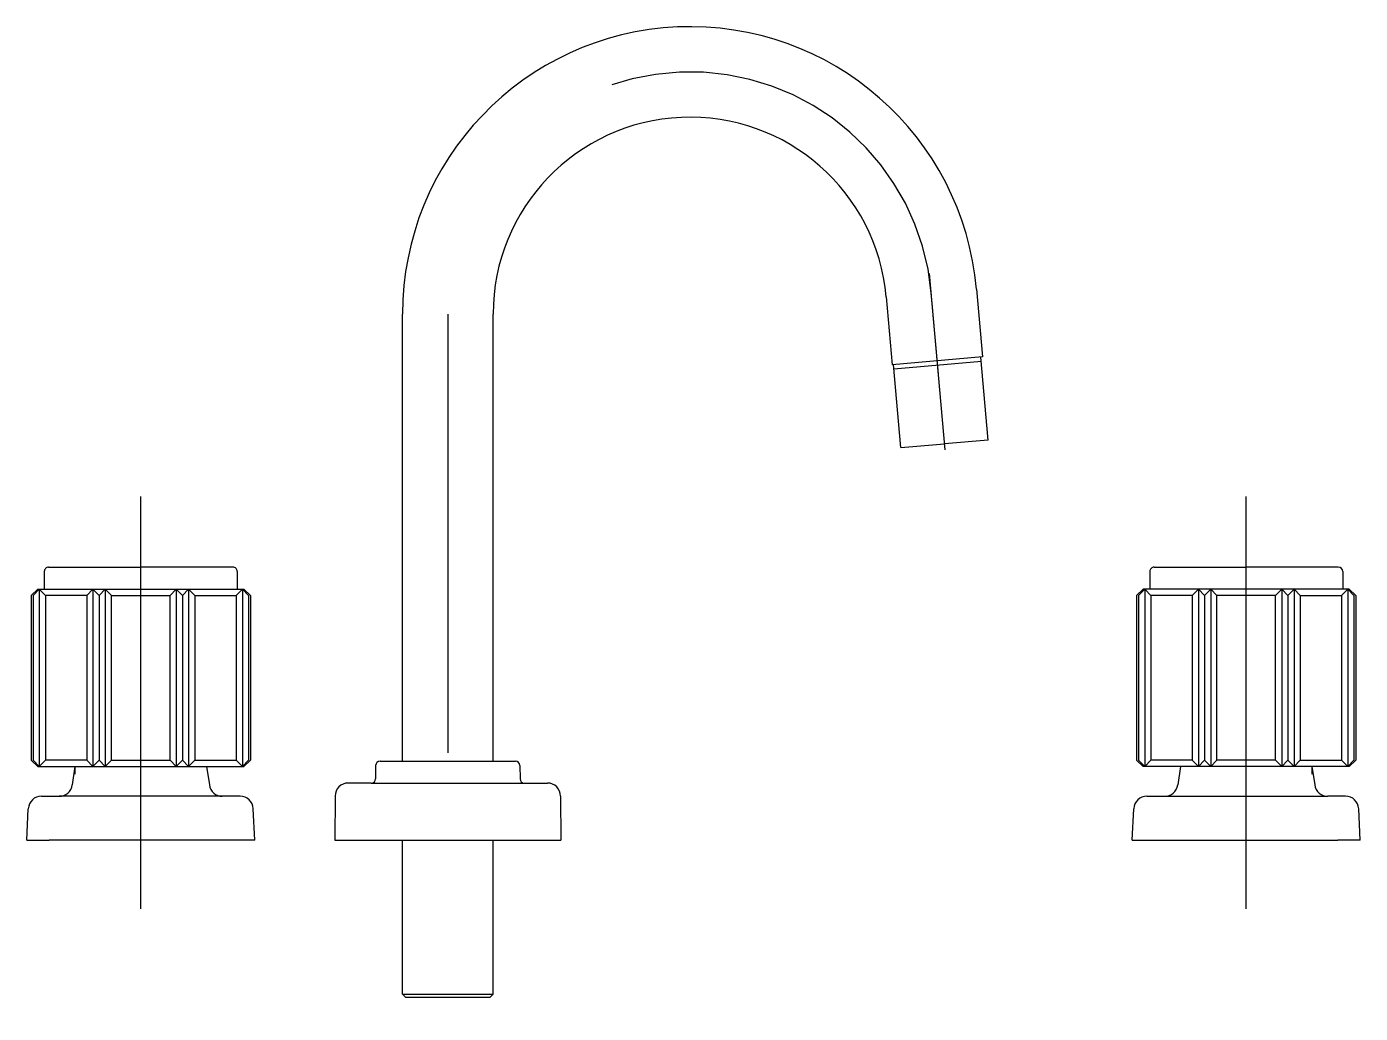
# Model space of a CAD drawing. Extents: x 26.8 to 27.104, y -1.67 to -1.445.
import ezdxf

# ---------------------------------------------------------------- set-up
doc = ezdxf.new("R2010")
doc.units = 0
doc.header["$LTSCALE"] = 0.2
doc.header["$MEASUREMENT"] = 0
doc.linetypes.add('AXES', pattern=[0.54, 0.3, -0.08, 0.08, -0.08])
doc.linetypes.add('CONTINU', pattern=[0])
doc.layers.get('0').update_dxf_attribs({"linetype": 'CONTINUOUS'})
doc.layers.add('DECA_EIXOS', color=5, linetype='AXES')

msp = doc.modelspace()

# ---------------------------------------------------------------- linework, layer by layer
at = {"linetype": 'CONTINU'}
for points in [[(27.01633, -1.50452, 0.957292), (26.88556, -1.51023)], [(26.99577, -1.50631, 0.957292), (26.9062, -1.51023)], [(26.80493, -1.56791, 0.414224), (26.80393, -1.56891)], [(26.84791, -1.56891, 0.414214), (26.84691, -1.56791)], [(27.05682, -1.56791, 0.414216), (27.05582, -1.56891)], [(27.09979, -1.56891, 0.414213), (27.09879, -1.56791)], [(26.88044, -1.61214, 0.412941), (26.87944, -1.61314)], [(26.91231, -1.61314, 0.412938), (26.91131, -1.61214)], [(26.87843, -1.61714, 0.412936), (26.87943, -1.61614)], [(26.91233, -1.61614, 0.411929), (26.91332, -1.61714)], [(26.80734, -1.62014, 0.371704), (26.8103, -1.61758)], [(26.84154, -1.61758, 0.371493), (26.8445, -1.62014)], [(26.87318, -1.61714, 0.412939), (26.87019, -1.62012)], [(26.92157, -1.62012, 0.412937), (26.91857, -1.61714)], [(27.05922, -1.62014, 0.371493), (27.06219, -1.61758)], [(27.09342, -1.61758, 0.371704), (27.09639, -1.62014)], [(26.80329, -1.62014, 0.398963), (26.80029, -1.62298)], [(26.85154, -1.62298, 0.39896), (26.84855, -1.62014)], [(27.05517, -1.62014, 0.398957), (27.05218, -1.62298)], [(27.10343, -1.62298, 0.39896), (27.10043, -1.62014)]]:
    msp.add_lwpolyline(points, format="xyb", dxfattribs=at)
for points in [[(26.99577, -1.50631), (26.99713, -1.52179)], [(27.01633, -1.50452), (27.01769, -1.51999)], [(26.88556, -1.53053), (26.88556, -1.51023)], [(26.9062, -1.53053), (26.9062, -1.51023)], [(27.01769, -1.51999), (26.99713, -1.52179)], [(26.99911, -1.54068), (26.99745, -1.52176)], [(27.01745, -1.52102), (26.99754, -1.52276)], [(27.01902, -1.53894), (27.01736, -1.52002)], [(26.88556, -1.61214), (26.88556, -1.53053)], [(26.9062, -1.61214), (26.9062, -1.53053)], [(26.99911, -1.54068), (27.00906, -1.53981)], [(27.01902, -1.53894), (27.00906, -1.53981)], [(26.80493, -1.56791), (26.82592, -1.56791)], [(26.84691, -1.56791), (26.82592, -1.56791)], [(27.05682, -1.56791), (27.0778, -1.56791)], [(27.09879, -1.56791), (27.0778, -1.56791)], [(26.80393, -1.56891), (26.80393, -1.57291)], [(26.84791, -1.56891), (26.84791, -1.57291)], [(27.05582, -1.56891), (27.05582, -1.57291)], [(27.09979, -1.56891), (27.09979, -1.57291)], [(26.80243, -1.57291), (26.80093, -1.57441)], [(26.80278, -1.57291), (26.80138, -1.57441)], [(26.80243, -1.57291), (26.8494, -1.57291)], [(26.80278, -1.57291), (26.80418, -1.57441)], [(26.80278, -1.57291), (26.80278, -1.61339)], [(26.81363, -1.57441), (26.81503, -1.57291)], [(26.81642, -1.57441), (26.81503, -1.57291)], [(26.81503, -1.57291), (26.81503, -1.61339)], [(26.81782, -1.57291), (26.81642, -1.57441)], [(26.81923, -1.57441), (26.81782, -1.57291)], [(26.81782, -1.57291), (26.81782, -1.61339)], [(26.83261, -1.57441), (26.83401, -1.57291)], [(26.83401, -1.57291), (26.83401, -1.61339)], [(26.83401, -1.57291), (26.83541, -1.57441)], [(26.83541, -1.57441), (26.83681, -1.57291)], [(26.83681, -1.57291), (26.83681, -1.61339)], [(26.83821, -1.57441), (26.83681, -1.57291)], [(26.84906, -1.57291), (26.84766, -1.57441)], [(26.84906, -1.57291), (26.84906, -1.61339)], [(26.84906, -1.57291), (26.85045, -1.57441)], [(26.8494, -1.57291), (26.8509, -1.57441)], [(27.05432, -1.57291), (27.05282, -1.57441)], [(27.05467, -1.57291), (27.05327, -1.57441)], [(27.10129, -1.57291), (27.05432, -1.57291)], [(27.05467, -1.57291), (27.05467, -1.61339)], [(27.05467, -1.57291), (27.05607, -1.57441)], [(27.06551, -1.57441), (27.06691, -1.57291)], [(27.06691, -1.57291), (27.06691, -1.61339)], [(27.06831, -1.57441), (27.06691, -1.57291)], [(27.06971, -1.57291), (27.06831, -1.57441)], [(27.06971, -1.57291), (27.06971, -1.61339)], [(27.07112, -1.57441), (27.06971, -1.57291)], [(27.08449, -1.57441), (27.0859, -1.57291)], [(27.0859, -1.57291), (27.0873, -1.57441)], [(27.0859, -1.57291), (27.0859, -1.61339)], [(27.0873, -1.57441), (27.0887, -1.57291)], [(27.0901, -1.57441), (27.0887, -1.57291)], [(27.0887, -1.57291), (27.0887, -1.61339)], [(27.10094, -1.57291), (27.09954, -1.57441)], [(27.10094, -1.57291), (27.10234, -1.57441)], [(27.10094, -1.57291), (27.10094, -1.61339)], [(27.10129, -1.57291), (27.10279, -1.57441)], [(26.80093, -1.57441), (26.80093, -1.61189)], [(26.80138, -1.57441), (26.80138, -1.61189)], [(26.81363, -1.57441), (26.80418, -1.57441)], [(26.80418, -1.57441), (26.80418, -1.61189)], [(26.81363, -1.57441), (26.81363, -1.61189)], [(26.81642, -1.57441), (26.81642, -1.61189)], [(26.81923, -1.57441), (26.83261, -1.57441)], [(26.81923, -1.61189), (26.81923, -1.57441)], [(26.83261, -1.61189), (26.83261, -1.57441)], [(26.83541, -1.57441), (26.83541, -1.61189)], [(26.83821, -1.57441), (26.84766, -1.57441)], [(26.83821, -1.57441), (26.83821, -1.61189)], [(26.84766, -1.57441), (26.84766, -1.61189)], [(26.85045, -1.57441), (26.85045, -1.61189)], [(26.8509, -1.57441), (26.8509, -1.61189)], [(27.05282, -1.57441), (27.05282, -1.61189)], [(27.05327, -1.57441), (27.05327, -1.61189)], [(27.06551, -1.57441), (27.05607, -1.57441)], [(27.05607, -1.57441), (27.05607, -1.61189)], [(27.06551, -1.57441), (27.06551, -1.61189)], [(27.06831, -1.57441), (27.06831, -1.61189)], [(27.07112, -1.61189), (27.07112, -1.57441)], [(27.08449, -1.57441), (27.07112, -1.57441)], [(27.08449, -1.61189), (27.08449, -1.57441)], [(27.0873, -1.57441), (27.0873, -1.61189)], [(27.0901, -1.57441), (27.09954, -1.57441)], [(27.0901, -1.57441), (27.0901, -1.61189)], [(27.09954, -1.57441), (27.09954, -1.61189)], [(27.10234, -1.57441), (27.10234, -1.61189)], [(27.10279, -1.57441), (27.10279, -1.61189)], [(26.80093, -1.61189), (26.80243, -1.61339)], [(26.80278, -1.61339), (26.80138, -1.61189)], [(26.80243, -1.61339), (26.8494, -1.61339)], [(26.80418, -1.61189), (26.80278, -1.61339)], [(26.81363, -1.61189), (26.80418, -1.61189)], [(26.81093, -1.61339), (26.8103, -1.61758)], [(26.81093, -1.61339), (26.81093, -1.61509)], [(26.81363, -1.61189), (26.81503, -1.61339)], [(26.81503, -1.61339), (26.81642, -1.61189)], [(26.81642, -1.61189), (26.81782, -1.61339)], [(26.81782, -1.61339), (26.81923, -1.61189)], [(26.81923, -1.61189), (26.83261, -1.61189)], [(26.83401, -1.61339), (26.83261, -1.61189)], [(26.83541, -1.61189), (26.83401, -1.61339)], [(26.83681, -1.61339), (26.83541, -1.61189)], [(26.83821, -1.61189), (26.83681, -1.61339)], [(26.83821, -1.61189), (26.84766, -1.61189)], [(26.8409, -1.61339), (26.84154, -1.61758)], [(26.84766, -1.61189), (26.84906, -1.61339)], [(26.84906, -1.61339), (26.85045, -1.61189)], [(26.8509, -1.61189), (26.8494, -1.61339)], [(26.87944, -1.61314), (26.87943, -1.61614)], [(26.88044, -1.61214), (26.91131, -1.61214)], [(26.91231, -1.61314), (26.91233, -1.61614)], [(27.05282, -1.61189), (27.05432, -1.61339)], [(27.05467, -1.61339), (27.05327, -1.61189)], [(27.10129, -1.61339), (27.05432, -1.61339)], [(27.05607, -1.61189), (27.05467, -1.61339)], [(27.06551, -1.61189), (27.05607, -1.61189)], [(27.06282, -1.61339), (27.06219, -1.61758)], [(27.06551, -1.61189), (27.06691, -1.61339)], [(27.06691, -1.61339), (27.06831, -1.61189)], [(27.06831, -1.61189), (27.06971, -1.61339)], [(27.06971, -1.61339), (27.07112, -1.61189)], [(27.08449, -1.61189), (27.07112, -1.61189)], [(27.0859, -1.61339), (27.08449, -1.61189)], [(27.0873, -1.61189), (27.0859, -1.61339)], [(27.0887, -1.61339), (27.0873, -1.61189)], [(27.0901, -1.61189), (27.0887, -1.61339)], [(27.0901, -1.61189), (27.09954, -1.61189)], [(27.09278, -1.61339), (27.09279, -1.61509)], [(27.09278, -1.61339), (27.09342, -1.61758)], [(27.09954, -1.61189), (27.10094, -1.61339)], [(27.10094, -1.61339), (27.10234, -1.61189)], [(27.10279, -1.61189), (27.10129, -1.61339)], [(26.87843, -1.61714), (26.87318, -1.61714)], [(26.87843, -1.61714), (26.91857, -1.61714)], [(26.91332, -1.61714), (26.91857, -1.61714)], [(26.80329, -1.62014), (26.80734, -1.62014)], [(26.84855, -1.62014), (26.80734, -1.62014)], [(26.87019, -1.62012), (26.87014, -1.63013)], [(26.92157, -1.62012), (26.92161, -1.63013)], [(27.05517, -1.62014), (27.09639, -1.62014)], [(27.10043, -1.62014), (27.09639, -1.62014)], [(26.79992, -1.63013), (26.80029, -1.62298)], [(26.85192, -1.63013), (26.85154, -1.62298)], [(27.0518, -1.63013), (27.05218, -1.62298)], [(27.1038, -1.63013), (27.10343, -1.62298)], [(26.79992, -1.63013), (26.80507, -1.63013)], [(26.85192, -1.63013), (26.80507, -1.63013)], [(26.87014, -1.63013), (26.92161, -1.63013)], [(26.88556, -1.66524), (26.88556, -1.63013)], [(26.9062, -1.66524), (26.9062, -1.63013)], [(27.0518, -1.63013), (27.09866, -1.63013)], [(27.1038, -1.63013), (27.09866, -1.63013)], [(26.88556, -1.66524), (26.88626, -1.66594)], [(26.88556, -1.66524), (26.9062, -1.66524)], [(26.9055, -1.66594), (26.9062, -1.66524)], [(26.88626, -1.66594), (26.9055, -1.66594)]]:
    msp.add_lwpolyline(points, dxfattribs=at)
at = {"layer": 'DECA_EIXOS'}
msp.add_lwpolyline([(27.00605, -1.50542, 0.957292), (26.89588, -1.51023)], format="xyb", dxfattribs=at)
for points in [[(27.00918, -1.54119), (27.00567, -1.50098)], [(27.00767, -1.52394), (27.00605, -1.50542)], [(26.89588, -1.51023), (26.89588, -1.66963)], [(26.82592, -1.64583), (26.82592, -1.55179)], [(27.0778, -1.64583), (27.0778, -1.55179)]]:
    msp.add_lwpolyline(points, dxfattribs=at)

doc.saveas('drawing.dxf')
